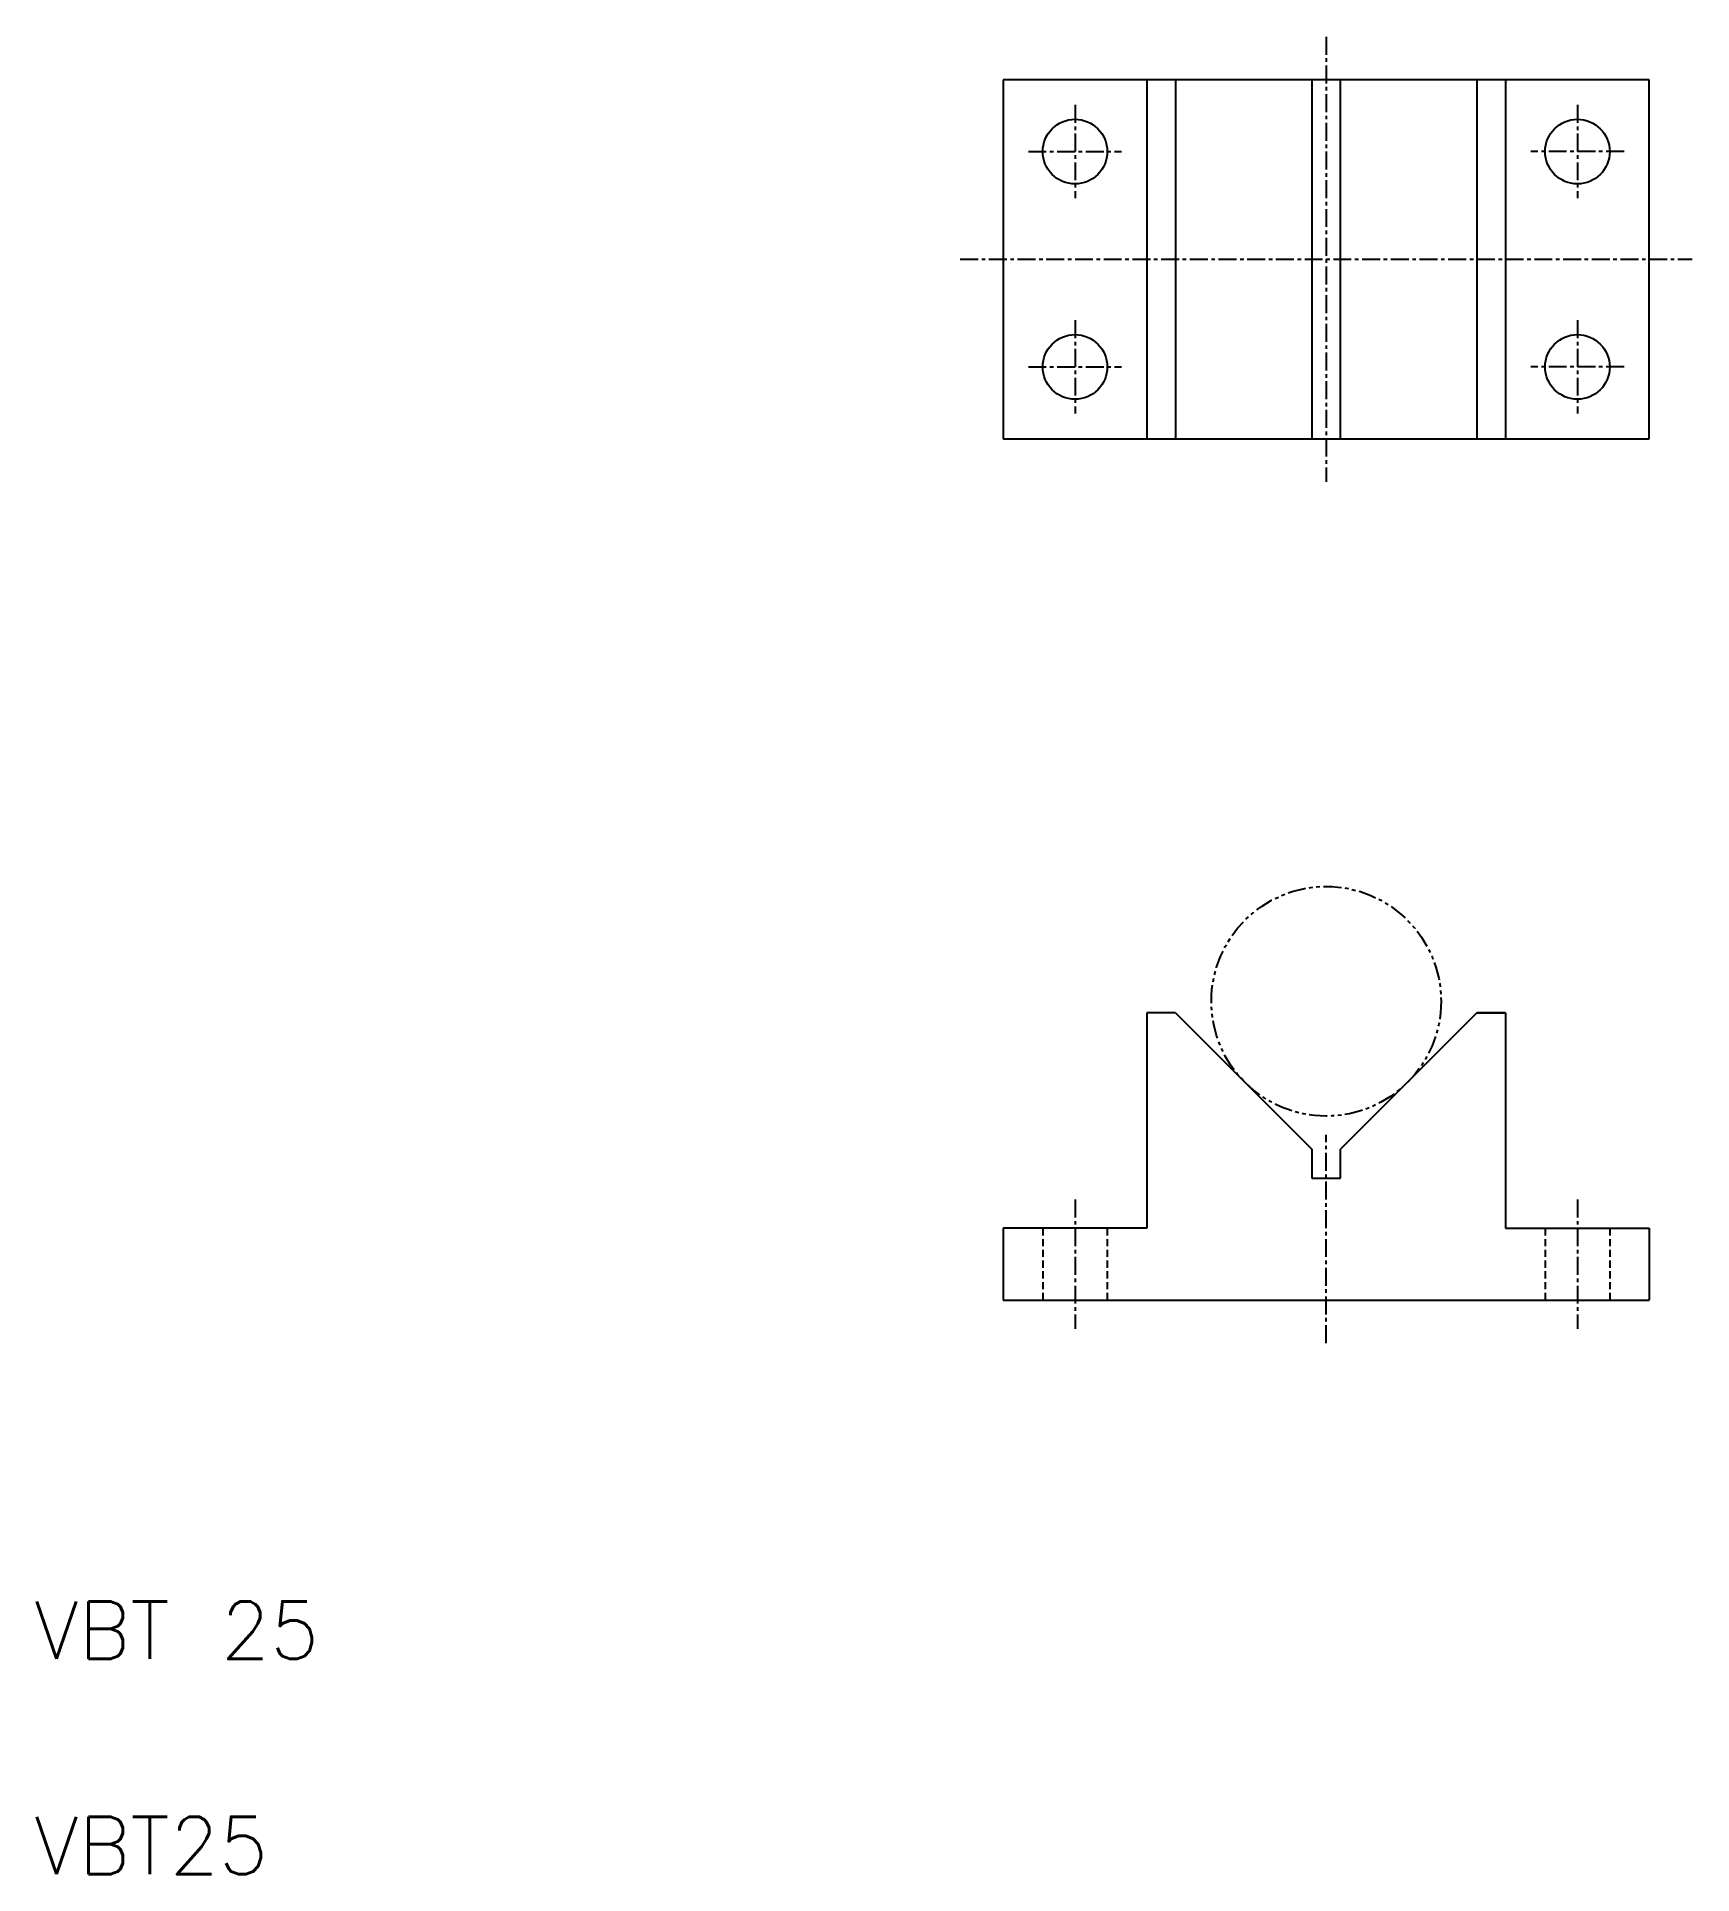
# Model space of a CAD drawing. Extents: x 10 to 125, y 10 to 138.
import ezdxf

# ---------------------------------------------------------------- set-up
doc = ezdxf.new("R2010")
doc.units = 0
for name, pattern in [('CENTER', [2, 1.25, -0.25, 0.25, -0.25]), ('DASHED', [0.75, 0.5, -0.25]), ('PHANTOM', [2.5, 1.25, -0.25, 0.25, -0.25, 0.25, -0.25])]:
    doc.linetypes.add(name, pattern=pattern)
doc.layers.get('0').update_dxf_attribs({"linetype": 'CONTINUOUS'})
doc.layers.add('CENTER', color=1, linetype='CENTER')
doc.styles.get("Standard").update_dxf_attribs({"font": 'txt.shx', "bigfont": 'bigfont.shx'})

msp = doc.modelspace()

# ---------------------------------------------------------------- linework, layer by layer
at = {"color": 7, "linetype": 'CONTINUOUS'}
for p, q in [((77.5, 135), (77.5, 110)), ((122.5, 135), (77.5, 135)), ((87.5, 135), (87.5, 110)), ((89.5, 135), (89.5, 110)), ((99, 135), (99, 110)), ((101, 110), (101, 135)), ((110.5, 135), (110.5, 110)), ((112.5, 135), (112.5, 110)), ((122.5, 110), (122.5, 135)), ((77.5, 110), (122.5, 110)), ((87.5, 70), (87.5, 55)), ((89.5, 70), (87.5, 70)), ((89.5, 70), (99, 60.5)), ((110.5, 70), (101, 60.5)), ((112.5, 70), (110.5, 70)), ((110.5, 70), (112.5, 70)), ((112.5, 70), (112.5, 55)), ((99, 60.5), (99, 58.5)), ((101, 58.5), (101, 60.5)), ((99, 58.5), (101, 58.5)), ((87.5, 55), (77.5, 55)), ((77.5, 55), (77.5, 50)), ((112.5, 55), (122.5, 55)), ((122.5, 55), (122.5, 50)), ((77.5, 50), (122.5, 50))]:
    msp.add_line(p, q, dxfattribs=at)
at = {"color": 3, "linetype": 'DASHED'}
for p, q in [((80.25, 55), (80.25, 50)), ((84.75, 55), (84.75, 50)), ((115.25, 55), (115.25, 50)), ((119.75, 55), (119.75, 50))]:
    msp.add_line(p, q, dxfattribs=at)
at = {"color": 7, "linetype": 'CONTINUOUS'}
for centre in [(82.5, 130), (117.5, 130), (82.5, 115), (117.5, 115)]:
    msp.add_circle(centre, 2.25, dxfattribs=at)
at = {"color": 3, "linetype": 'PHANTOM'}
msp.add_circle((100, 70.81), 8, dxfattribs=at)
at = {"layer": 'CENTER', "color": 1, "linetype": 'CENTER'}
for p, q in [((100, 138), (100, 107)), ((82.5, 133.25), (82.5, 126.75)), ((117.5, 133.25), (117.5, 126.75)), ((79.25, 130), (85.75, 130)), ((120.75, 130), (114.25, 130)), ((74.5, 122.5), (125.5, 122.5)), ((82.5, 118.25), (82.5, 111.75)), ((117.5, 118.25), (117.5, 111.75)), ((79.25, 115), (85.75, 115)), ((120.75, 115), (114.25, 115)), ((100, 47), (100, 61.5)), ((82.5, 57), (82.5, 48)), ((117.5, 57), (117.5, 48))]:
    msp.add_line(p, q, dxfattribs=at)

# ---------------------------------------------------------------- texts
at = {"color": 7, "linetype": 'CONTINUOUS'}
for s, p in [('VBT 25', (10, 25)), ('VBT25', (10, 10))]:
    msp.add_text(s, height=4, dxfattribs=at).set_placement(p)

doc.saveas('drawing.dxf')
